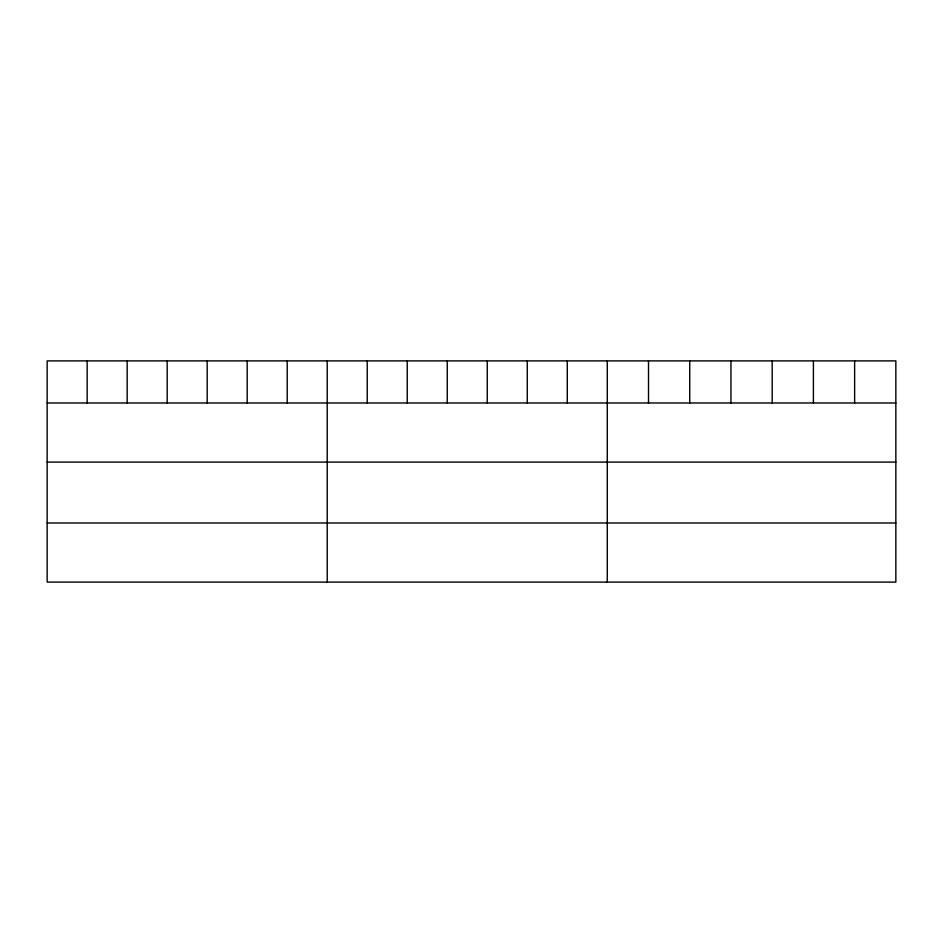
<?xml version="1.0" encoding="UTF-8"?>
<svg xmlns="http://www.w3.org/2000/svg" width="943" height="943" viewBox="0 0 943 943"><rect width="100%" height="100%" fill="white"/><g stroke="black" fill="none" stroke-linecap="round" stroke-linejoin="round"><path stroke-width="1.41" d="M895.85 402.979L895.85 582.102L47.15 582.102L47.15 360.898L895.85 360.898L895.85 402.979L47.15 402.979M47.15 462.094L895.85 462.094M47.15 522.988L895.85 522.988M854.629 360.898L854.629 402.979M813.408 360.898L813.408 402.979M772.187 360.898L772.187 402.979M730.955 360.898L730.955 402.979M689.734 360.898L689.734 402.979M648.513 360.898L648.513 402.979M607.292 360.898L607.292 582.102M567.285 360.898L567.285 402.979M527.267 360.898L527.267 402.979M487.26 360.898L487.26 402.979M447.253 360.898L447.253 402.979M407.246 360.898L407.246 402.979M367.228 360.898L367.228 402.979M327.221 360.898L327.221 582.102M287.214 360.898L287.214 402.979M247.196 360.898L247.196 402.979M207.189 360.898L207.189 402.979M167.182 360.898L167.182 402.979M127.175 360.898L127.175 402.979M87.157 360.898L87.157 402.979"/></g></svg>
